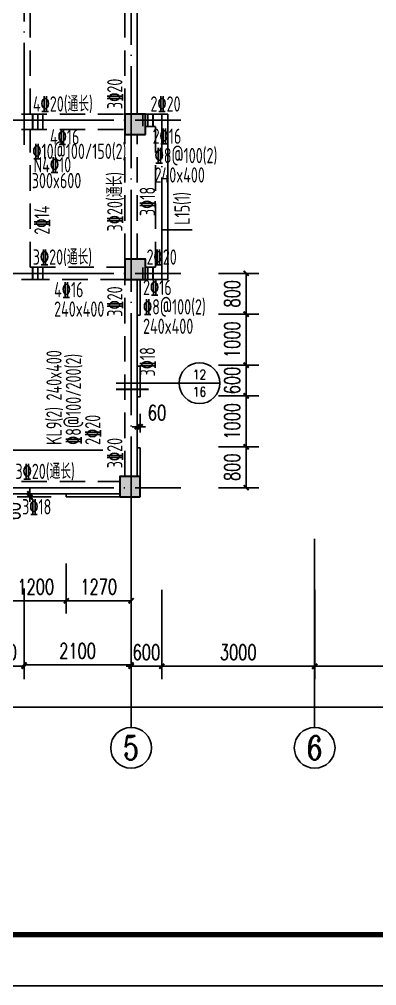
# Model space of a CAD drawing. Extents: x 1051052 to 1482120, y -981644 to -673261.
# Drawn here: x 1175207 to 1182216, y -981644 to -962706 of the extents above; entities that cross this region are included whole.
import ezdxf
from ezdxf.enums import TextEntityAlignment as Align

# ---------------------------------------------------------------- set-up
doc = ezdxf.new("R2010")
doc.units = 0
doc.header["$LTSCALE"] = 1000
doc.header["$MEASUREMENT"] = 0
doc.linetypes.add('DOTE', pattern=[2.42, 2, -0.2, 0.02, -0.2])
doc.linetypes.add('线型3', pattern=[750, 500, -250])
for name, color, linetype in [('AXIS', 3, 'Continuous'), ('AXIS_TEXT', 7, 'Continuous'), ('DIM_IDEN', 3, 'Continuous'), ('DOTE', 1, 'DOTE'), ('PUB_DIM', 3, 'Continuous'), ('PUB_TEXT', 7, 'Continuous'), ('TK', 142, 'Continuous'), ('填充', 8, 'Continuous')]:
    doc.layers.add(name, color=color, linetype=linetype)
for name, color, linetype, lineweight in [('BEAM', 4, 'Continuous', 25), ('BEAM-DASH', 4, '线型3', 25), ('BEAM-JZ-NUM-V', 6, 'Continuous', 25), ('BEAM-JZ-V', 2, 'Continuous', 25), ('BEAM-REINGJ', 1, 'Continuous', 50), ('BEAM-YW-H', 7, 'Continuous', 25), ('BEAM-YW-V', 7, 'Continuous', 25), ('COLU', 2, 'Continuous', 30)]:
    doc.layers.add(name, color=color, linetype=linetype, lineweight=lineweight)
doc.layers.add('COLU-HATCH', color=7, linetype='Continuous', lineweight=25, true_color=0x5b5b5b)
doc.styles.add('_TCH_AXIS', font='COMPLEX', dxfattribs={"bigfont": 'GBCBIG'})
doc.styles.add('_TCH_DIM_T3', font='SIMPLEX', dxfattribs={"width": 0.705882, "bigfont": 'GBCBIG'})
doc.styles.add('_TCH_LABEL', font='COMPLEX', dxfattribs={"bigfont": 'GBCBIG'})
doc.styles.add('COMPLEX', font='COMPLEX')
doc.styles.add('TSSD_Dimension', font='Tssdeng.shx', dxfattribs={"width": 0.7, "bigfont": 'Hztxt.shx'})
doc.dimstyles.new('_TCH_ARCH&&100', dxfattribs={"dimtxt": 297.5, "dimasz": 100, "dimexe": 250, "dimexo": 300, "dimgap": 126.25, "dimtad": 1, "dimdec": 0, "dimzin": 0, "dimdsep": 46, "dimtxsty": '_TCH_DIM_T3', "dimblk": 'ARCHTICK', "dimcen": 0.09, "dimclrt": 7, "dimazin": 2, "dimtfac": 1, "dimtdec": 0, "dimtix": 1, "dimtmove": 2, "dimatfit": 3, "dimfxl": 0, "dimtolj": 1, "dimtzin": 0, "dimarcsym": 0})

# ---------------------------------------------------------------- blocks, each defined once
blk = doc.blocks.new('_ArchTick')
at = {"color": 0, "linetype": 'ByBlock', "const_width": 0.4}
blk.add_lwpolyline([(-0.5, -0.5), (0.5, 0.5)], dxfattribs=at)
blk = doc.blocks.new('*D193')
at = {"layer": 'AXIS', "color": 0, "lineweight": -2, "transparency": 16777216}
for p, q in [((1181000, -973884), (1181000, -975634)), ((1184600, -973884), (1184600, -975634)), ((1181000, -975384), (1184600, -975384))]:
    blk.add_line(p, q, dxfattribs=at)
at = {"layer": 'Defpoints', "color": 0, "transparency": 16777216}
for p in [(1181000, -972884), (1184600, -972884), (1184600, -975384)]:
    blk.add_point(p, dxfattribs=at)
at = {"layer": 'AXIS', "color": 0, "lineweight": -2, "transparency": 16777216, "xscale": 100, "yscale": 100, "zscale": 100, "rotation": 180}
blk.add_blockref('_ArchTick', (1181000, -975384), dxfattribs=at)
at = {"layer": 'AXIS', "color": 0, "lineweight": -2, "transparency": 16777216, "xscale": 100, "yscale": 100, "zscale": 100}
blk.add_blockref('_ArchTick', (1184600, -975384), dxfattribs=at)
at = {"layer": 'AXIS', "color": 7, "transparency": 16777216, "insert": (1182800, -975109), "char_height": 297.5, "attachment_point": 5, "style": '_TCH_DIM_T3'}
blk.add_mtext('\\A1;3600', dxfattribs=at)
blk = doc.blocks.new('*D199')
at = {"layer": 'AXIS', "color": 0, "lineweight": -2, "transparency": 16777216}
for p, q in [((1168800, -974684), (1168800, -976434)), ((1207700, -974684), (1207700, -976434)), ((1168800, -976184), (1207700, -976184))]:
    blk.add_line(p, q, dxfattribs=at)
at = {"layer": 'Defpoints', "color": 0, "transparency": 16777216}
for p in [(1168800, -972884), (1207700, -972884), (1207700, -976184)]:
    blk.add_point(p, dxfattribs=at)
at = {"layer": 'AXIS', "color": 0, "lineweight": -2, "transparency": 16777216, "xscale": 100, "yscale": 100, "zscale": 100, "rotation": 180}
blk.add_blockref('_ArchTick', (1168800, -976184), dxfattribs=at)
at = {"layer": 'AXIS', "color": 0, "lineweight": -2, "transparency": 16777216, "xscale": 100, "yscale": 100, "zscale": 100}
blk.add_blockref('_ArchTick', (1207700, -976184), dxfattribs=at)
at = {"layer": 'AXIS', "color": 7, "transparency": 16777216, "insert": (1188250, -975909), "char_height": 297.5, "attachment_point": 5, "style": '_TCH_DIM_T3'}
blk.add_mtext('\\A1;38900', dxfattribs=at)
blk = doc.blocks.new('_AXISO')
blk.add_circle((0, 0), 0.5)
at = {"layer": 'AXIS_TEXT', "style": 'COMPLEX', "width": 1.041667}
blk.add_attdef('A', text='', height=0.56, dxfattribs=at).set_placement((-0.25, -0.28), (0.25, -0.28), align=Align.FIT)
blk = doc.blocks.new('*D200')
at = {"layer": 'AXIS', "color": 0, "lineweight": -2, "transparency": 16777216}
for p, q in [((1174300, -973884), (1174300, -975634)), ((1175300, -973884), (1175300, -975634)), ((1174300, -975384), (1175300, -975384))]:
    blk.add_line(p, q, dxfattribs=at)
at = {"layer": 'Defpoints', "color": 0, "transparency": 16777216}
for p in [(1174300, -972884), (1175300, -972884), (1175300, -975384)]:
    blk.add_point(p, dxfattribs=at)
at = {"layer": 'AXIS', "color": 0, "lineweight": -2, "transparency": 16777216, "xscale": 100, "yscale": 100, "zscale": 100, "rotation": 180}
blk.add_blockref('_ArchTick', (1174300, -975384), dxfattribs=at)
at = {"layer": 'AXIS', "color": 0, "lineweight": -2, "transparency": 16777216, "xscale": 100, "yscale": 100, "zscale": 100}
blk.add_blockref('_ArchTick', (1175300, -975384), dxfattribs=at)
at = {"layer": 'AXIS', "color": 7, "transparency": 16777216, "insert": (1174800, -975109), "char_height": 297.5, "attachment_point": 5, "style": '_TCH_DIM_T3'}
blk.add_mtext('\\A1;1000', dxfattribs=at)
blk = doc.blocks.new('*D206')
at = {"layer": 'AXIS', "color": 0, "lineweight": -2, "transparency": 16777216}
for p, q in [((1175300, -973858), (1175300, -975608)), ((1177400, -973858), (1177400, -975608)), ((1175300, -975358), (1177400, -975358))]:
    blk.add_line(p, q, dxfattribs=at)
at = {"layer": 'Defpoints', "color": 0, "transparency": 16777216}
for p in [(1175300, -972884), (1177400, -973212), (1177400, -975358)]:
    blk.add_point(p, dxfattribs=at)
at = {"layer": 'AXIS', "color": 0, "lineweight": -2, "transparency": 16777216, "xscale": 100, "yscale": 100, "zscale": 100, "rotation": 180}
blk.add_blockref('_ArchTick', (1175300, -975358), dxfattribs=at)
at = {"layer": 'AXIS', "color": 0, "lineweight": -2, "transparency": 16777216, "xscale": 100, "yscale": 100, "zscale": 100}
blk.add_blockref('_ArchTick', (1177400, -975358), dxfattribs=at)
at = {"layer": 'AXIS', "color": 7, "transparency": 16777216, "insert": (1176350, -975083), "char_height": 297.5, "attachment_point": 5, "style": '_TCH_DIM_T3'}
blk.add_mtext('\\A1;2100', dxfattribs=at)
blk = doc.blocks.new('*D203')
at = {"layer": 'AXIS', "color": 0, "lineweight": -2, "transparency": 16777216}
for p, q in [((1177400, -973884), (1177400, -975634)), ((1178000, -973884), (1178000, -975634)), ((1177400, -975384), (1177300, -975384)), ((1177400, -975384), (1178000, -975384)), ((1178000, -975384), (1178100, -975384))]:
    blk.add_line(p, q, dxfattribs=at)
at = {"layer": 'Defpoints', "color": 0, "transparency": 16777216}
for p in [(1177400, -972884), (1178000, -972884), (1178000, -975384)]:
    blk.add_point(p, dxfattribs=at)
at = {"layer": 'AXIS', "color": 0, "lineweight": -2, "transparency": 16777216, "xscale": 100, "yscale": 100, "zscale": 100}
blk.add_blockref('_ArchTick', (1177400, -975384), dxfattribs=at)
at = {"layer": 'AXIS', "color": 0, "lineweight": -2, "transparency": 16777216, "xscale": 100, "yscale": 100, "zscale": 100, "rotation": 180}
blk.add_blockref('_ArchTick', (1178000, -975384), dxfattribs=at)
at = {"layer": 'AXIS', "color": 7, "transparency": 16777216, "insert": (1177700, -975109), "char_height": 297.5, "attachment_point": 5, "style": '_TCH_DIM_T3'}
blk.add_mtext('\\A1;600', dxfattribs=at)
blk = doc.blocks.new('*D204')
at = {"layer": 'AXIS', "color": 0, "lineweight": -2, "transparency": 16777216}
for p, q in [((1178000, -973884), (1178000, -975634)), ((1181000, -973884), (1181000, -975634)), ((1178000, -975384), (1181000, -975384))]:
    blk.add_line(p, q, dxfattribs=at)
at = {"layer": 'Defpoints', "color": 0, "transparency": 16777216}
for p in [(1178000, -972884), (1181000, -972884), (1181000, -975384)]:
    blk.add_point(p, dxfattribs=at)
at = {"layer": 'AXIS', "color": 0, "lineweight": -2, "transparency": 16777216, "xscale": 100, "yscale": 100, "zscale": 100, "rotation": 180}
blk.add_blockref('_ArchTick', (1178000, -975384), dxfattribs=at)
at = {"layer": 'AXIS', "color": 0, "lineweight": -2, "transparency": 16777216, "xscale": 100, "yscale": 100, "zscale": 100}
blk.add_blockref('_ArchTick', (1181000, -975384), dxfattribs=at)
at = {"layer": 'AXIS', "color": 7, "transparency": 16777216, "insert": (1179500, -975109), "char_height": 297.5, "attachment_point": 5, "style": '_TCH_DIM_T3'}
blk.add_mtext('\\A1;3000', dxfattribs=at)
blk = doc.blocks.new('*D874')
at = {"layer": 'Defpoints', "color": 0, "transparency": 16777216}
for p in [(6250, -1004), (7450, -1004), (7450, -2037)]:
    blk.add_point(p, dxfattribs=at)
at = {"layer": 'PUB_DIM', "color": 0, "lineweight": -2, "transparency": 16777216}
for p, q in [((6250, -1304), (6250, -2287)), ((7450, -1304), (7450, -2287)), ((6250, -2037), (7450, -2037))]:
    blk.add_line(p, q, dxfattribs=at)
at = {"layer": 'PUB_DIM', "color": 0, "lineweight": -2, "transparency": 16777216, "xscale": 100, "yscale": 100, "zscale": 100, "rotation": 180}
blk.add_blockref('_ArchTick', (6250, -2037), dxfattribs=at)
at = {"layer": 'PUB_DIM', "color": 0, "lineweight": -2, "transparency": 16777216, "xscale": 100, "yscale": 100, "zscale": 100}
blk.add_blockref('_ArchTick', (7450, -2037), dxfattribs=at)
at = {"layer": 'PUB_DIM', "color": 7, "transparency": 16777216, "insert": (6850, -1762), "char_height": 297.5, "attachment_point": 5, "style": '_TCH_DIM_T3'}
blk.add_mtext('\\A1;1200', dxfattribs=at)
blk = doc.blocks.new('*D875')
at = {"layer": 'Defpoints', "color": 0, "transparency": 16777216}
for p in [(7450, -1004), (8720, -1004), (8720, -2037)]:
    blk.add_point(p, dxfattribs=at)
at = {"layer": 'PUB_DIM', "color": 0, "lineweight": -2, "transparency": 16777216}
for p, q in [((7450, -1304), (7450, -2287)), ((8720, -1304), (8720, -2287)), ((7450, -2037), (8720, -2037))]:
    blk.add_line(p, q, dxfattribs=at)
at = {"layer": 'PUB_DIM', "color": 0, "lineweight": -2, "transparency": 16777216, "xscale": 100, "yscale": 100, "zscale": 100, "rotation": 180}
blk.add_blockref('_ArchTick', (7450, -2037), dxfattribs=at)
at = {"layer": 'PUB_DIM', "color": 0, "lineweight": -2, "transparency": 16777216, "xscale": 100, "yscale": 100, "zscale": 100}
blk.add_blockref('_ArchTick', (8720, -2037), dxfattribs=at)
at = {"layer": 'PUB_DIM', "color": 7, "transparency": 16777216, "insert": (8085, -1762), "char_height": 297.5, "attachment_point": 5, "style": '_TCH_DIM_T3'}
blk.add_mtext('\\A1;1270', dxfattribs=at)
blk = doc.blocks.new('*D876')
at = {"layer": 'Defpoints', "color": 0, "transparency": 16777216}
for p in [(10131, 980), (10977, 980), (10131, 180)]:
    blk.add_point(p, dxfattribs=at)
at = {"layer": 'PUB_DIM', "color": 0, "lineweight": -2, "transparency": 16777216}
for p, q in [((10431, 980), (11227, 980)), ((10977, 180), (10977, 980)), ((10431, 180), (11227, 180))]:
    blk.add_line(p, q, dxfattribs=at)
at = {"layer": 'PUB_DIM', "color": 0, "lineweight": -2, "transparency": 16777216, "xscale": 100, "yscale": 100, "zscale": 100}
for p, rotation in [((10977, 980), 90), ((10977, 180), 270)]:
    blk.add_blockref('_ArchTick', p, dxfattribs=dict(at, rotation=rotation))
at = {"layer": 'PUB_DIM', "color": 7, "transparency": 16777216, "insert": (10702, 580), "char_height": 297.5, "attachment_point": 5, "rotation": 90, "style": '_TCH_DIM_T3'}
blk.add_mtext('\\A1;800', dxfattribs=at)
blk = doc.blocks.new('*D877')
at = {"layer": 'Defpoints', "color": 0, "transparency": 16777216}
for p in [(10131, 1980), (10977, 1980), (10131, 980)]:
    blk.add_point(p, dxfattribs=at)
at = {"layer": 'PUB_DIM', "color": 0, "lineweight": -2, "transparency": 16777216}
for p, q in [((10431, 1980), (11227, 1980)), ((10977, 980), (10977, 1980)), ((10431, 980), (11227, 980))]:
    blk.add_line(p, q, dxfattribs=at)
at = {"layer": 'PUB_DIM', "color": 0, "lineweight": -2, "transparency": 16777216, "xscale": 100, "yscale": 100, "zscale": 100}
for p, rotation in [((10977, 1980), 90), ((10977, 980), 270)]:
    blk.add_blockref('_ArchTick', p, dxfattribs=dict(at, rotation=rotation))
at = {"layer": 'PUB_DIM', "color": 7, "transparency": 16777216, "insert": (10702, 1480), "char_height": 297.5, "attachment_point": 5, "rotation": 90, "style": '_TCH_DIM_T3'}
blk.add_mtext('\\A1;1000', dxfattribs=at)
blk = doc.blocks.new('*D878')
at = {"layer": 'Defpoints', "color": 0, "transparency": 16777216}
for p in [(10131, 2580), (10977, 2580), (10131, 1980)]:
    blk.add_point(p, dxfattribs=at)
at = {"layer": 'PUB_DIM', "color": 0, "lineweight": -2, "transparency": 16777216}
for p, q in [((10977, 2580), (10977, 2680)), ((10431, 2580), (11227, 2580)), ((10977, 1980), (10977, 2580)), ((10431, 1980), (11227, 1980)), ((10977, 1980), (10977, 1880))]:
    blk.add_line(p, q, dxfattribs=at)
at = {"layer": 'PUB_DIM', "color": 0, "lineweight": -2, "transparency": 16777216, "xscale": 100, "yscale": 100, "zscale": 100}
for p, rotation in [((10977, 2580), 270), ((10977, 1980), 90)]:
    blk.add_blockref('_ArchTick', p, dxfattribs=dict(at, rotation=rotation))
at = {"layer": 'PUB_DIM', "color": 7, "transparency": 16777216, "insert": (10702, 2280), "char_height": 297.5, "attachment_point": 5, "rotation": 90, "style": '_TCH_DIM_T3'}
blk.add_mtext('\\A1;600', dxfattribs=at)
blk = doc.blocks.new('*D879')
at = {"layer": 'Defpoints', "color": 0, "transparency": 16777216}
for p in [(10131, 3580), (10977, 3580), (10131, 2580)]:
    blk.add_point(p, dxfattribs=at)
at = {"layer": 'PUB_DIM', "color": 0, "lineweight": -2, "transparency": 16777216}
for p, q in [((10431, 3580), (11227, 3580)), ((10977, 2580), (10977, 3580)), ((10431, 2580), (11227, 2580))]:
    blk.add_line(p, q, dxfattribs=at)
at = {"layer": 'PUB_DIM', "color": 0, "lineweight": -2, "transparency": 16777216, "xscale": 100, "yscale": 100, "zscale": 100}
for p, rotation in [((10977, 3580), 90), ((10977, 2580), 270)]:
    blk.add_blockref('_ArchTick', p, dxfattribs=dict(at, rotation=rotation))
at = {"layer": 'PUB_DIM', "color": 7, "transparency": 16777216, "insert": (10702, 3080), "char_height": 297.5, "attachment_point": 5, "rotation": 90, "style": '_TCH_DIM_T3'}
blk.add_mtext('\\A1;1000', dxfattribs=at)
blk = doc.blocks.new('*D880')
at = {"layer": 'Defpoints', "color": 0, "transparency": 16777216}
for p in [(10131, 4380), (10977, 4380), (10131, 3580)]:
    blk.add_point(p, dxfattribs=at)
at = {"layer": 'PUB_DIM', "color": 0, "lineweight": -2, "transparency": 16777216}
for p, q in [((10431, 4380), (11227, 4380)), ((10977, 3580), (10977, 4380)), ((10431, 3580), (11227, 3580))]:
    blk.add_line(p, q, dxfattribs=at)
at = {"layer": 'PUB_DIM', "color": 0, "lineweight": -2, "transparency": 16777216, "xscale": 100, "yscale": 100, "zscale": 100}
for p, rotation in [((10977, 4380), 90), ((10977, 3580), 270)]:
    blk.add_blockref('_ArchTick', p, dxfattribs=dict(at, rotation=rotation))
at = {"layer": 'PUB_DIM', "color": 7, "transparency": 16777216, "insert": (10702, 3980), "char_height": 297.5, "attachment_point": 5, "rotation": 90, "style": '_TCH_DIM_T3'}
blk.add_mtext('\\A1;800', dxfattribs=at)
blk = doc.blocks.new('*D895')
at = {"layer": 'Defpoints', "color": 0, "transparency": 16777216}
for p in [(6734, 60), (7450, 60), (7450, 0)]:
    blk.add_point(p, dxfattribs=at)
at = {"layer": 'PUB_DIM', "color": 0, "lineweight": -2, "transparency": 16777216}
for p, q in [((7150, 60), (6484, 60)), ((6734, 60), (6734, 160)), ((6734, 0), (6734, 60)), ((7150, 0), (6484, 0)), ((6734, 0), (6734, -100))]:
    blk.add_line(p, q, dxfattribs=at)
at = {"layer": 'PUB_DIM', "color": 0, "lineweight": -2, "transparency": 16777216, "xscale": 100, "yscale": 100, "zscale": 100}
for p, rotation in [((6734, 60), 270), ((6734, 0), 90)]:
    blk.add_blockref('_ArchTick', p, dxfattribs=dict(at, rotation=rotation))
at = {"layer": 'PUB_DIM', "color": 7, "transparency": 16777216, "insert": (6399, -283), "char_height": 297.5, "attachment_point": 5, "rotation": 90, "style": '_TCH_DIM_T3'}
blk.add_mtext('\\A1;60', dxfattribs=at)
blk = doc.blocks.new('*D896')
at = {"layer": 'Defpoints', "color": 0, "transparency": 16777216}
for p in [(8900, 1374), (8840, 960), (8900, 960)]:
    blk.add_point(p, dxfattribs=at)
at = {"layer": 'PUB_DIM', "color": 0, "lineweight": -2, "transparency": 16777216}
for p, q in [((8840, 1260), (8840, 1624)), ((8900, 1260), (8900, 1624)), ((8840, 1374), (8740, 1374)), ((8840, 1374), (8900, 1374)), ((8900, 1374), (9000, 1374))]:
    blk.add_line(p, q, dxfattribs=at)
at = {"layer": 'PUB_DIM', "color": 0, "lineweight": -2, "transparency": 16777216, "xscale": 100, "yscale": 100, "zscale": 100}
blk.add_blockref('_ArchTick', (8840, 1374), dxfattribs=at)
at = {"layer": 'PUB_DIM', "color": 0, "lineweight": -2, "transparency": 16777216, "xscale": 100, "yscale": 100, "zscale": 100, "rotation": 180}
blk.add_blockref('_ArchTick', (8900, 1374), dxfattribs=at)
at = {"layer": 'PUB_DIM', "color": 7, "transparency": 16777216, "insert": (9228, 1649), "char_height": 297.5, "attachment_point": 5, "style": '_TCH_DIM_T3'}
blk.add_mtext('\\A1;60', dxfattribs=at)
blk = doc.blocks.new('*D897')
at = {"layer": 'Defpoints', "color": 0, "transparency": 16777216}
for p in [(6734, 60), (7450, 60), (7450, 0)]:
    blk.add_point(p, dxfattribs=at)
at = {"layer": 'PUB_DIM', "color": 0, "lineweight": -2, "transparency": 16777216}
for p, q in [((7150, 60), (6484, 60)), ((6734, 60), (6734, 160)), ((6734, 0), (6734, 60)), ((7150, 0), (6484, 0)), ((6734, 0), (6734, -100))]:
    blk.add_line(p, q, dxfattribs=at)
at = {"layer": 'PUB_DIM', "color": 0, "lineweight": -2, "transparency": 16777216, "xscale": 100, "yscale": 100, "zscale": 100}
for p, rotation in [((6734, 60), 270), ((6734, 0), 90)]:
    blk.add_blockref('_ArchTick', p, dxfattribs=dict(at, rotation=rotation))
at = {"layer": 'PUB_DIM', "color": 7, "transparency": 16777216, "insert": (6399, -283), "char_height": 297.5, "attachment_point": 5, "rotation": 90, "style": '_TCH_DIM_T3'}
blk.add_mtext('\\A1;60', dxfattribs=at)
blk = doc.blocks.new('*D898')
at = {"layer": 'Defpoints', "color": 0, "transparency": 16777216}
for p in [(8900, 1374), (8840, 960), (8900, 960)]:
    blk.add_point(p, dxfattribs=at)
at = {"layer": 'PUB_DIM', "color": 0, "lineweight": -2, "transparency": 16777216}
for p, q in [((8840, 1260), (8840, 1624)), ((8900, 1260), (8900, 1624)), ((8840, 1374), (8740, 1374)), ((8840, 1374), (8900, 1374)), ((8900, 1374), (9000, 1374))]:
    blk.add_line(p, q, dxfattribs=at)
at = {"layer": 'PUB_DIM', "color": 0, "lineweight": -2, "transparency": 16777216, "xscale": 100, "yscale": 100, "zscale": 100}
blk.add_blockref('_ArchTick', (8840, 1374), dxfattribs=at)
at = {"layer": 'PUB_DIM', "color": 0, "lineweight": -2, "transparency": 16777216, "xscale": 100, "yscale": 100, "zscale": 100, "rotation": 180}
blk.add_blockref('_ArchTick', (8900, 1374), dxfattribs=at)
at = {"layer": 'PUB_DIM', "color": 7, "transparency": 16777216, "insert": (9228, 1649), "char_height": 297.5, "attachment_point": 5, "style": '_TCH_DIM_T3'}
blk.add_mtext('\\A1;60', dxfattribs=at)
blk = doc.blocks.new('*D899')
at = {"layer": 'Defpoints', "color": 0, "transparency": 16777216}
for p in [(6734, 60), (7450, 60), (7450, 0)]:
    blk.add_point(p, dxfattribs=at)
at = {"layer": 'PUB_DIM', "color": 0, "lineweight": -2, "transparency": 16777216}
for p, q in [((7150, 60), (6484, 60)), ((6734, 60), (6734, 160)), ((6734, 0), (6734, 60)), ((7150, 0), (6484, 0)), ((6734, 0), (6734, -100))]:
    blk.add_line(p, q, dxfattribs=at)
at = {"layer": 'PUB_DIM', "color": 0, "lineweight": -2, "transparency": 16777216, "xscale": 100, "yscale": 100, "zscale": 100}
for p, rotation in [((6734, 60), 270), ((6734, 0), 90)]:
    blk.add_blockref('_ArchTick', p, dxfattribs=dict(at, rotation=rotation))
at = {"layer": 'PUB_DIM', "color": 7, "transparency": 16777216, "insert": (6399, -283), "char_height": 297.5, "attachment_point": 5, "rotation": 90, "style": '_TCH_DIM_T3'}
blk.add_mtext('\\A1;60', dxfattribs=at)
blk = doc.blocks.new('*D900')
at = {"layer": 'Defpoints', "color": 0, "transparency": 16777216}
for p in [(8900, 1374), (8840, 960), (8900, 960)]:
    blk.add_point(p, dxfattribs=at)
at = {"layer": 'PUB_DIM', "color": 0, "lineweight": -2, "transparency": 16777216}
for p, q in [((8840, 1260), (8840, 1624)), ((8900, 1260), (8900, 1624)), ((8840, 1374), (8740, 1374)), ((8840, 1374), (8900, 1374)), ((8900, 1374), (9000, 1374))]:
    blk.add_line(p, q, dxfattribs=at)
at = {"layer": 'PUB_DIM', "color": 0, "lineweight": -2, "transparency": 16777216, "xscale": 100, "yscale": 100, "zscale": 100}
blk.add_blockref('_ArchTick', (8840, 1374), dxfattribs=at)
at = {"layer": 'PUB_DIM', "color": 0, "lineweight": -2, "transparency": 16777216, "xscale": 100, "yscale": 100, "zscale": 100, "rotation": 180}
blk.add_blockref('_ArchTick', (8900, 1374), dxfattribs=at)
at = {"layer": 'PUB_DIM', "color": 7, "transparency": 16777216, "insert": (9228, 1649), "char_height": 297.5, "attachment_point": 5, "style": '_TCH_DIM_T3'}
blk.add_mtext('\\A1;60', dxfattribs=at)
blk = doc.blocks.new('*D901')
at = {"layer": 'Defpoints', "color": 0, "transparency": 16777216}
for p in [(6734, 60), (7450, 60), (7450, 0)]:
    blk.add_point(p, dxfattribs=at)
at = {"layer": 'PUB_DIM', "color": 0, "lineweight": -2, "transparency": 16777216}
for p, q in [((7150, 60), (6484, 60)), ((6734, 60), (6734, 160)), ((6734, 0), (6734, 60)), ((7150, 0), (6484, 0)), ((6734, 0), (6734, -100))]:
    blk.add_line(p, q, dxfattribs=at)
at = {"layer": 'PUB_DIM', "color": 0, "lineweight": -2, "transparency": 16777216, "xscale": 100, "yscale": 100, "zscale": 100}
for p, rotation in [((6734, 60), 270), ((6734, 0), 90)]:
    blk.add_blockref('_ArchTick', p, dxfattribs=dict(at, rotation=rotation))
at = {"layer": 'PUB_DIM', "color": 7, "transparency": 16777216, "insert": (6399, -283), "char_height": 297.5, "attachment_point": 5, "rotation": 90, "style": '_TCH_DIM_T3'}
blk.add_mtext('\\A1;60', dxfattribs=at)
blk = doc.blocks.new('*D902')
at = {"layer": 'Defpoints', "color": 0, "transparency": 16777216}
for p in [(8900, 1374), (8840, 960), (8900, 960)]:
    blk.add_point(p, dxfattribs=at)
at = {"layer": 'PUB_DIM', "color": 0, "lineweight": -2, "transparency": 16777216}
for p, q in [((8840, 1260), (8840, 1624)), ((8900, 1260), (8900, 1624)), ((8840, 1374), (8740, 1374)), ((8840, 1374), (8900, 1374)), ((8900, 1374), (9000, 1374))]:
    blk.add_line(p, q, dxfattribs=at)
at = {"layer": 'PUB_DIM', "color": 0, "lineweight": -2, "transparency": 16777216, "xscale": 100, "yscale": 100, "zscale": 100}
blk.add_blockref('_ArchTick', (8840, 1374), dxfattribs=at)
at = {"layer": 'PUB_DIM', "color": 0, "lineweight": -2, "transparency": 16777216, "xscale": 100, "yscale": 100, "zscale": 100, "rotation": 180}
blk.add_blockref('_ArchTick', (8900, 1374), dxfattribs=at)
at = {"layer": 'PUB_DIM', "color": 7, "transparency": 16777216, "insert": (9228, 1649), "char_height": 297.5, "attachment_point": 5, "style": '_TCH_DIM_T3'}
blk.add_mtext('\\A1;60', dxfattribs=at)
blk = doc.blocks.new('*D903')
at = {"layer": 'Defpoints', "color": 0, "transparency": 16777216}
for p in [(6734, 60), (7450, 60), (7450, 0)]:
    blk.add_point(p, dxfattribs=at)
at = {"layer": 'PUB_DIM', "color": 0, "lineweight": -2, "transparency": 16777216}
for p, q in [((7150, 60), (6484, 60)), ((6734, 60), (6734, 160)), ((6734, 0), (6734, 60)), ((7150, 0), (6484, 0)), ((6734, 0), (6734, -100))]:
    blk.add_line(p, q, dxfattribs=at)
at = {"layer": 'PUB_DIM', "color": 0, "lineweight": -2, "transparency": 16777216, "xscale": 100, "yscale": 100, "zscale": 100}
for p, rotation in [((6734, 60), 270), ((6734, 0), 90)]:
    blk.add_blockref('_ArchTick', p, dxfattribs=dict(at, rotation=rotation))
at = {"layer": 'PUB_DIM', "color": 7, "transparency": 16777216, "insert": (6399, -283), "char_height": 297.5, "attachment_point": 5, "rotation": 90, "style": '_TCH_DIM_T3'}
blk.add_mtext('\\A1;60', dxfattribs=at)
blk = doc.blocks.new('*D904')
at = {"layer": 'Defpoints', "color": 0, "transparency": 16777216}
for p in [(8900, 1374), (8840, 960), (8900, 960)]:
    blk.add_point(p, dxfattribs=at)
at = {"layer": 'PUB_DIM', "color": 0, "lineweight": -2, "transparency": 16777216}
for p, q in [((8840, 1260), (8840, 1624)), ((8900, 1260), (8900, 1624)), ((8840, 1374), (8740, 1374)), ((8840, 1374), (8900, 1374)), ((8900, 1374), (9000, 1374))]:
    blk.add_line(p, q, dxfattribs=at)
at = {"layer": 'PUB_DIM', "color": 0, "lineweight": -2, "transparency": 16777216, "xscale": 100, "yscale": 100, "zscale": 100}
blk.add_blockref('_ArchTick', (8840, 1374), dxfattribs=at)
at = {"layer": 'PUB_DIM', "color": 0, "lineweight": -2, "transparency": 16777216, "xscale": 100, "yscale": 100, "zscale": 100, "rotation": 180}
blk.add_blockref('_ArchTick', (8900, 1374), dxfattribs=at)
at = {"layer": 'PUB_DIM', "color": 7, "transparency": 16777216, "insert": (9228, 1649), "char_height": 297.5, "attachment_point": 5, "style": '_TCH_DIM_T3'}
blk.add_mtext('\\A1;60', dxfattribs=at)
blk = doc.blocks.new('*D905')
at = {"layer": 'Defpoints', "color": 0, "transparency": 16777216}
for p in [(6734, 60), (7450, 60), (7450, 0)]:
    blk.add_point(p, dxfattribs=at)
at = {"layer": 'PUB_DIM', "color": 0, "lineweight": -2, "transparency": 16777216}
for p, q in [((7150, 60), (6484, 60)), ((6734, 60), (6734, 160)), ((6734, 0), (6734, 60)), ((7150, 0), (6484, 0)), ((6734, 0), (6734, -100))]:
    blk.add_line(p, q, dxfattribs=at)
at = {"layer": 'PUB_DIM', "color": 0, "lineweight": -2, "transparency": 16777216, "xscale": 100, "yscale": 100, "zscale": 100}
for p, rotation in [((6734, 60), 270), ((6734, 0), 90)]:
    blk.add_blockref('_ArchTick', p, dxfattribs=dict(at, rotation=rotation))
at = {"layer": 'PUB_DIM', "color": 7, "transparency": 16777216, "insert": (6399, -283), "char_height": 297.5, "attachment_point": 5, "rotation": 90, "style": '_TCH_DIM_T3'}
blk.add_mtext('\\A1;60', dxfattribs=at)
blk = doc.blocks.new('*D906')
at = {"layer": 'Defpoints', "color": 0, "transparency": 16777216}
for p in [(8900, 1374), (8840, 960), (8900, 960)]:
    blk.add_point(p, dxfattribs=at)
at = {"layer": 'PUB_DIM', "color": 0, "lineweight": -2, "transparency": 16777216}
for p, q in [((8840, 1260), (8840, 1624)), ((8900, 1260), (8900, 1624)), ((8840, 1374), (8740, 1374)), ((8840, 1374), (8900, 1374)), ((8900, 1374), (9000, 1374))]:
    blk.add_line(p, q, dxfattribs=at)
at = {"layer": 'PUB_DIM', "color": 0, "lineweight": -2, "transparency": 16777216, "xscale": 100, "yscale": 100, "zscale": 100}
blk.add_blockref('_ArchTick', (8840, 1374), dxfattribs=at)
at = {"layer": 'PUB_DIM', "color": 0, "lineweight": -2, "transparency": 16777216, "xscale": 100, "yscale": 100, "zscale": 100, "rotation": 180}
blk.add_blockref('_ArchTick', (8900, 1374), dxfattribs=at)
at = {"layer": 'PUB_DIM', "color": 7, "transparency": 16777216, "insert": (9228, 1649), "char_height": 297.5, "attachment_point": 5, "style": '_TCH_DIM_T3'}
blk.add_mtext('\\A1;60', dxfattribs=at)
blk = doc.blocks.new('*D1372')
at = {"layer": 'Defpoints', "color": 0, "transparency": 16777216}
for p in [(6734, 60), (7450, 60), (7450, 0)]:
    blk.add_point(p, dxfattribs=at)
at = {"layer": 'PUB_DIM', "color": 0, "lineweight": -2, "transparency": 16777216}
for p, q in [((7150, 60), (6484, 60)), ((6734, 60), (6734, 160)), ((6734, 0), (6734, 60)), ((7150, 0), (6484, 0)), ((6734, 0), (6734, -100))]:
    blk.add_line(p, q, dxfattribs=at)
at = {"layer": 'PUB_DIM', "color": 0, "lineweight": -2, "transparency": 16777216, "xscale": 100, "yscale": 100, "zscale": 100}
for p, rotation in [((6734, 60), 270), ((6734, 0), 90)]:
    blk.add_blockref('_ArchTick', p, dxfattribs=dict(at, rotation=rotation))
at = {"layer": 'PUB_DIM', "color": 7, "transparency": 16777216, "insert": (6399, -283), "char_height": 297.5, "attachment_point": 5, "rotation": 90, "style": '_TCH_DIM_T3'}
blk.add_mtext('\\A1;60', dxfattribs=at)
blk = doc.blocks.new('*D1373')
at = {"layer": 'Defpoints', "color": 0, "transparency": 16777216}
for p in [(8900, 1374), (8840, 960), (8900, 960)]:
    blk.add_point(p, dxfattribs=at)
at = {"layer": 'PUB_DIM', "color": 0, "lineweight": -2, "transparency": 16777216}
for p, q in [((8840, 1260), (8840, 1624)), ((8900, 1260), (8900, 1624)), ((8840, 1374), (8740, 1374)), ((8840, 1374), (8900, 1374)), ((8900, 1374), (9000, 1374))]:
    blk.add_line(p, q, dxfattribs=at)
at = {"layer": 'PUB_DIM', "color": 0, "lineweight": -2, "transparency": 16777216, "xscale": 100, "yscale": 100, "zscale": 100}
blk.add_blockref('_ArchTick', (8840, 1374), dxfattribs=at)
at = {"layer": 'PUB_DIM', "color": 0, "lineweight": -2, "transparency": 16777216, "xscale": 100, "yscale": 100, "zscale": 100, "rotation": 180}
blk.add_blockref('_ArchTick', (8900, 1374), dxfattribs=at)
at = {"layer": 'PUB_DIM', "color": 7, "transparency": 16777216, "insert": (9228, 1649), "char_height": 297.5, "attachment_point": 5, "style": '_TCH_DIM_T3'}
blk.add_mtext('\\A1;60', dxfattribs=at)
blk = doc.blocks.new('A2K')
at = {"layer": 'TK'}
blk.add_lwpolyline([(0, 0), (59400, 0), (59400, 42000), (0, 42000)], close=True, dxfattribs=at)
at = {"layer": 'TK', "const_width": 100}
blk.add_lwpolyline([(2500, 1000), (58400, 1000), (58400, 41000), (2500, 41000)], close=True, dxfattribs=at)
blk = doc.blocks.new('XT')
at = {"layer": 'BEAM'}
for p, q in [((8900, 3560), (8900, 4260)), ((8900, 3560), (8840, 3560)), ((8900, 2560), (8840, 2560)), ((8900, 1960), (8900, 2560)), ((8900, 1960), (8840, 1960)), ((8900, 960), (8840, 960)), ((8900, 0), (8900, 960)), ((7450, 0), (7450, 60)), ((7450, 0), (8840, 0))]:
    blk.add_line(p, q, dxfattribs=at)
at = {"layer": 'DIM_IDEN'}
for p, q in [((8424.2, 2227.4), (9253.4, 2227.4)), ((9253.4, 2227.4), (9662.1, 2227.4)), ((10462.1, 2227.4), (9662.1, 2227.4))]:
    blk.add_line(p, q, dxfattribs=at)
at = {"layer": 'DIM_IDEN', "const_width": 40}
blk.add_lwpolyline([(8424.2, 2107.4), (9066.5, 2107.4)], dxfattribs=at)
at = {"layer": 'DIM_IDEN'}
blk.add_circle((10062.1, 2227.4), 400, dxfattribs=at)
at = {"layer": 'PUB_TEXT', "color": 7, "style": '_TCH_LABEL'}
for s, p, p2 in [('12', (9934.5, 2305.2), (10189.7, 2305.2)), ('16', (9934.5, 1964.9), (10189.7, 1964.9))]:
    blk.add_text(s, height=184.79, dxfattribs=at).set_placement(p, p2, align=Align.FIT)
at = {"layer": 'PUB_DIM'}
for p1, p2, distance, picture, middle in [((10130.9, 3580), (10130.9, 4380), -846.5, '*D880', (10702.4, 3980)), ((10130.9, 2580), (10130.9, 3580), -846.5, '*D879', (10702.4, 3080)), ((10130.9, 1980), (10130.9, 2580), -846.5, '*D878', (10702.4, 2280)), ((10130.9, 980), (10130.9, 1980), -846.5, '*D877', (10702.4, 1480)), ((10130.9, 180), (10130.9, 980), -846.5, '*D876', (10702.4, 580)), ((6250, -1004.4), (7450, -1004.4), -1032.1, '*D874', (6850, -1761.5)), ((7450, -1004.4), (8720, -1004.4), -1032.1, '*D875', (8085, -1761.5))]:
    dim = blk.add_aligned_dim(p1=p1, p2=p2, distance=distance, dimstyle='_TCH_ARCH&&100', dxfattribs=at)
    dim.commit()
    dim.dimension.update_dxf_attribs({"geometry": picture, "text_midpoint": middle})
for base, p1, p2, angle, picture, middle, dimtype in [((8900, 1373.6), (8840, 960), (8900, 960), 0, '*D896', (9228.4, 1648.6), 129), ((8900, 1373.6), (8840, 960), (8900, 960), 0, '*D898', (9228.4, 1648.6), 129), ((8900, 1373.6), (8840, 960), (8900, 960), 0, '*D900', (9228.4, 1648.6), 129), ((8900, 1373.6), (8840, 960), (8900, 960), 0, '*D902', (9228.4, 1648.6), 129), ((8900, 1373.6), (8840, 960), (8900, 960), 0, '*D904', (9228.4, 1648.6), 129), ((8900, 1373.6), (8840, 960), (8900, 960), 0, '*D906', (9228.4, 1648.6), 129), ((8900, 1373.6), (8840, 960), (8900, 960), 0, '*D1373', (9228.4, 1648.6), 161), ((6733.9, 60), (7450, 0), (7450, 60), 90, '*D895', (6399.4, -282.6), 129), ((6733.9, 60), (7450, 0), (7450, 60), 90, '*D897', (6399.4, -282.6), 129), ((6733.9, 60), (7450, 0), (7450, 60), 90, '*D899', (6399.4, -282.6), 129), ((6733.9, 60), (7450, 0), (7450, 60), 90, '*D901', (6399.4, -282.6), 129), ((6733.9, 60), (7450, 0), (7450, 60), 90, '*D903', (6399.4, -282.6), 129), ((6733.9, 60), (7450, 0), (7450, 60), 90, '*D905', (6399.4, -282.6), 129), ((6733.9, 60), (7450, 0), (7450, 60), 90, '*D1372', (6399.4, -282.6), 161)]:
    dim = blk.add_linear_dim(base=base, p1=p1, p2=p2, angle=angle, dimstyle='_TCH_ARCH&&100', dxfattribs=at)
    dim.commit()
    dim.dimension.update_dxf_attribs({"geometry": picture, "text_midpoint": middle, "dimtype": dimtype})

msp = doc.modelspace()

# ---------------------------------------------------------------- hatches: boundary and pattern name
at = {"layer": 'COLU-HATCH', "transparency": 33554687}
for points in [[(1177679.508, -964964.341), (1177679.508, -964564.341), (1177279.508, -964564.341), (1177279.508, -964964.341)], [(1177679.508, -967804.341), (1177679.508, -967404.341), (1177279.508, -967404.341), (1177279.508, -967804.341)], [(1177579.508, -972064.341), (1177579.508, -971664.341), (1177179.508, -971664.341), (1177179.508, -972064.341)]]:
    msp.add_hatch(color=256, dxfattribs=at).paths.add_polyline_path(points, flags=0)

# ---------------------------------------------------------------- linework, layer by layer
at = {"layer": 'AXIS'}
for p, q in [((1177399.508, -972884.341), (1177399.508, -976583.002)), ((1180999.508, -972884.341), (1180999.508, -976583.002))]:
    msp.add_line(p, q, dxfattribs=at)
at = {"layer": 'BEAM'}
for p, q in [((1177519.508, -964564.341), (1177519.508, -957864.341)), ((1177679.508, -964564.341), (1178119.508, -964564.341)), ((1178119.508, -967804.341), (1178119.508, -964564.341)), ((1177519.508, -971664.341), (1177519.508, -967804.341)), ((1177679.508, -967804.341), (1178119.508, -967804.341)), ((1174499.508, -972004.341), (1177179.508, -972004.341))]:
    msp.add_line(p, q, dxfattribs=at)
at = {"layer": 'BEAM-DASH', "ltscale": 0.001}
for p, q in [((1177279.508, -964564.341), (1177279.508, -957864.341)), ((1175419.508, -964564.341), (1175419.508, -961204.341)), ((1174499.508, -964564.341), (1177279.508, -964564.341)), ((1174499.508, -964864.341), (1177279.508, -964864.341)), ((1175419.508, -967564.341), (1175419.508, -964864.341)), ((1177679.508, -964804.341), (1177879.508, -964804.341)), ((1177879.508, -967564.341), (1177879.508, -964804.341)), ((1177279.508, -967404.341), (1177279.508, -964964.341)), ((1177519.508, -967404.341), (1177519.508, -964964.341)), ((1175419.508, -967564.341), (1177279.508, -967564.341)), ((1177679.508, -967564.341), (1177879.508, -967564.341)), ((1174499.508, -967804.341), (1175299.508, -967804.341)), ((1175299.508, -967804.341), (1177279.508, -967804.341)), ((1177279.508, -971664.341), (1177279.508, -967804.341)), ((1174499.508, -971764.341), (1177179.508, -971764.341))]:
    msp.add_line(p, q, dxfattribs=at)
at = {"layer": 'BEAM-JZ-V'}
for p, q in [((1177999.508, -966832.341), (1178599.508, -966832.341)), ((1174299.508, -971146.841), (1176847.657, -971146.841))]:
    msp.add_line(p, q, dxfattribs=at)
at = {"layer": 'BEAM-REINGJ', "const_width": 35}
for points in [[(1175469.508, -964564.341), (1175469.508, -964864.341)], [(1175569.508, -964564.341), (1175569.508, -964864.341)], [(1175669.508, -964564.341), (1175669.508, -964864.341)], [(1177629.508, -964564.341), (1177629.508, -964804.341)], [(1177729.508, -964564.341), (1177729.508, -964804.341)], [(1177829.508, -964564.341), (1177829.508, -964804.341)], [(1175469.508, -967564.341), (1175469.508, -967804.341)], [(1175569.508, -967564.341), (1175569.508, -967804.341)], [(1175669.508, -967564.341), (1175669.508, -967804.341)], [(1177629.508, -967564.341), (1177629.508, -967804.341)], [(1177729.508, -967564.341), (1177729.508, -967804.341)], [(1177829.508, -967564.341), (1177829.508, -967804.341)]]:
    msp.add_lwpolyline(points, dxfattribs=at)
at = {"layer": 'COLU'}
for points in [[(1177679.508, -964964.341), (1177679.508, -964564.341), (1177279.508, -964564.341), (1177279.508, -964964.341)], [(1177679.508, -967804.341), (1177679.508, -967404.341), (1177279.508, -967404.341), (1177279.508, -967804.341)], [(1177579.508, -972064.341), (1177579.508, -971664.341), (1177179.508, -971664.341), (1177179.508, -972064.341)]]:
    msp.add_lwpolyline(points, close=True, dxfattribs=at)
at = {"layer": 'DOTE'}
for p, q in [((1177399.508, -972884.341), (1177399.508, -945484.341)), ((1175299.508, -965167.003), (1175299.508, -955099.347)), ((1167799.508, -964684.341), (1178372.932, -964684.341)), ((1177999.508, -967804.341), (1177999.508, -964564.341)), ((1167799.508, -967684.341), (1178372.932, -967684.341)), ((1167799.508, -971884.341), (1178372.932, -971884.341))]:
    msp.add_line(p, q, dxfattribs=at)

# ---------------------------------------------------------------- block references
at = {"layer": 'AXIS'}
msp.add_blockref('XT', (1168679.508, -972064.341), dxfattribs=at)
ref = msp.add_blockref('_AXISO', (1177399.508, -976983.002), dxfattribs=dict(at, xscale=800, yscale=800, zscale=800))
ref.add_attrib('A', '5', dxfattribs={"layer": 'AXIS_TEXT', "height": 465.948, "style": '_TCH_AXIS'}).set_placement((1177244.192, -977215.976), (1177554.824, -977215.976), align=Align.FIT)
ref = msp.add_blockref('_AXISO', (1180999.508, -976983.002), dxfattribs=dict(at, xscale=800, yscale=800, zscale=800))
ref.add_attrib('A', '6', dxfattribs={"layer": 'AXIS_TEXT', "height": 465.948, "style": '_TCH_AXIS'}).set_placement((1180844.192, -977215.976), (1181154.824, -977215.976), align=Align.FIT)
at = {"layer": '填充'}
msp.add_blockref('A2K', (1161997.337, -981643.929), dxfattribs=at)

# ---------------------------------------------------------------- texts
at = {"layer": 'BEAM-JZ-NUM-V', "style": 'TSSD_Dimension', "width": 0.7}
for s, p in [('L15(1)', (1178549.508, -966732.341)), ('KL9(2) 240x400', (1176037.658, -971046.841))]:
    msp.add_text(s, height=300, rotation=90, dxfattribs=at).set_placement(p)
at = {"layer": 'BEAM-JZ-V', "style": 'TSSD_Dimension', "width": 0.7}
for s, p in [('%%1328@100/200(2)', (1176417.658, -971046.841)), ('2%%13220', (1176797.657, -971046.841))]:
    msp.add_text(s, height=300, rotation=90, dxfattribs=at).set_placement(p)
at = {"layer": 'BEAM-YW-H', "style": 'TSSD_Dimension', "width": 0.7}
for s, p in [('4%%13220(通长)', (1175474.659, -964514.341)), ('2%%13220', (1177779.508, -964514.341)), ('3%%13220(通长)', (1175470.721, -967514.341)), ('2%%13220', (1177704.508, -967514.341)), ('3%%13220(通长)', (1175131.047, -971714.341))]:
    msp.add_text(s, height=300, dxfattribs=at).set_placement(p)
for s, p in [('4%%13216', (1175808.822, -964858.445)), ('2%%13216', (1177822.025, -964845.837)), ('%%13210@100/150(2)', (1175463.486, -965142.722)), ('%%1328@100(2)', (1177860.588, -965225.837)), ('N4%%13210', (1175484.296, -965405.727)), ('240x400', (1177860.588, -965605.837)), ('300x600', (1175451.597, -965716.594)), ('4%%13216', (1175889.508, -967854.341)), ('2%%13216', (1177633.772, -967810.743)), ('240x400', (1175889.508, -968234.341)), ('%%1328@100(2)', (1177633.772, -968190.743)), ('240x400', (1177633.772, -968570.743)), ('3%%13218', (1175262.586, -972108.513))]:
    msp.add_text(s, height=300, dxfattribs=at).set_placement(p, align=Align.TOP_LEFT)
at = {"layer": 'BEAM-YW-V', "style": 'TSSD_Dimension', "width": 0.7}
for s, p in [('3%%13220', (1177229.508, -964464.341)), ('3%%13220(通长)', (1177229.508, -966862.803)), ('3%%13220', (1177229.508, -968534.341)), ('3%%13220', (1177229.508, -971504.341))]:
    msp.add_text(s, height=300, rotation=90, dxfattribs=at).set_placement(p)
for s, p in [('3%%13218', (1177569.508, -966561.914)), ('2%%13214', (1175501.556, -966924.75)), ('3%%13218', (1177569.508, -969704.341))]:
    msp.add_text(s, height=300, rotation=90, dxfattribs=at).set_placement(p, align=Align.TOP_LEFT)

# ---------------------------------------------------------------- dimensions: what is measured, and where the dimension line sits
at = {"layer": 'AXIS'}
for p1, p2, distance, picture, middle in [((1168799.508, -972884.341), (1207699.508, -972884.341), -3300, '*D199', (1188249.508, -975909.341)), ((1180999.508, -972884.341), (1184599.508, -972884.341), -2500, '*D193', (1182799.508, -975109.341))]:
    dim = msp.add_aligned_dim(p1=p1, p2=p2, distance=distance, dimstyle='_TCH_ARCH&&100', dxfattribs=at)
    dim.commit()
    dim.dimension.update_dxf_attribs({"geometry": picture, "text_midpoint": middle})
for base, p1, p2, picture, middle in [((1175299.508, -975384.341), (1174299.508, -972884.341), (1175299.508, -972884.341), '*D200', (1174799.508, -975109.341)), ((1177399.508, -975357.625), (1175299.508, -972884.341), (1177399.508, -973212.255), '*D206', (1176349.508, -975082.625)), ((1177999.508, -975384.341), (1177399.508, -972884.341), (1177999.508, -972884.341), '*D203', (1177699.508, -975109.341)), ((1180999.508, -975384.341), (1177999.508, -972884.341), (1180999.508, -972884.341), '*D204', (1179499.508, -975109.341))]:
    dim = msp.add_linear_dim(base=base, p1=p1, p2=p2, angle=180, dimstyle='_TCH_ARCH&&100', dxfattribs=at)
    dim.commit()
    dim.dimension.update_dxf_attribs({"geometry": picture, "text_midpoint": middle})

doc.saveas('drawing.dxf')
